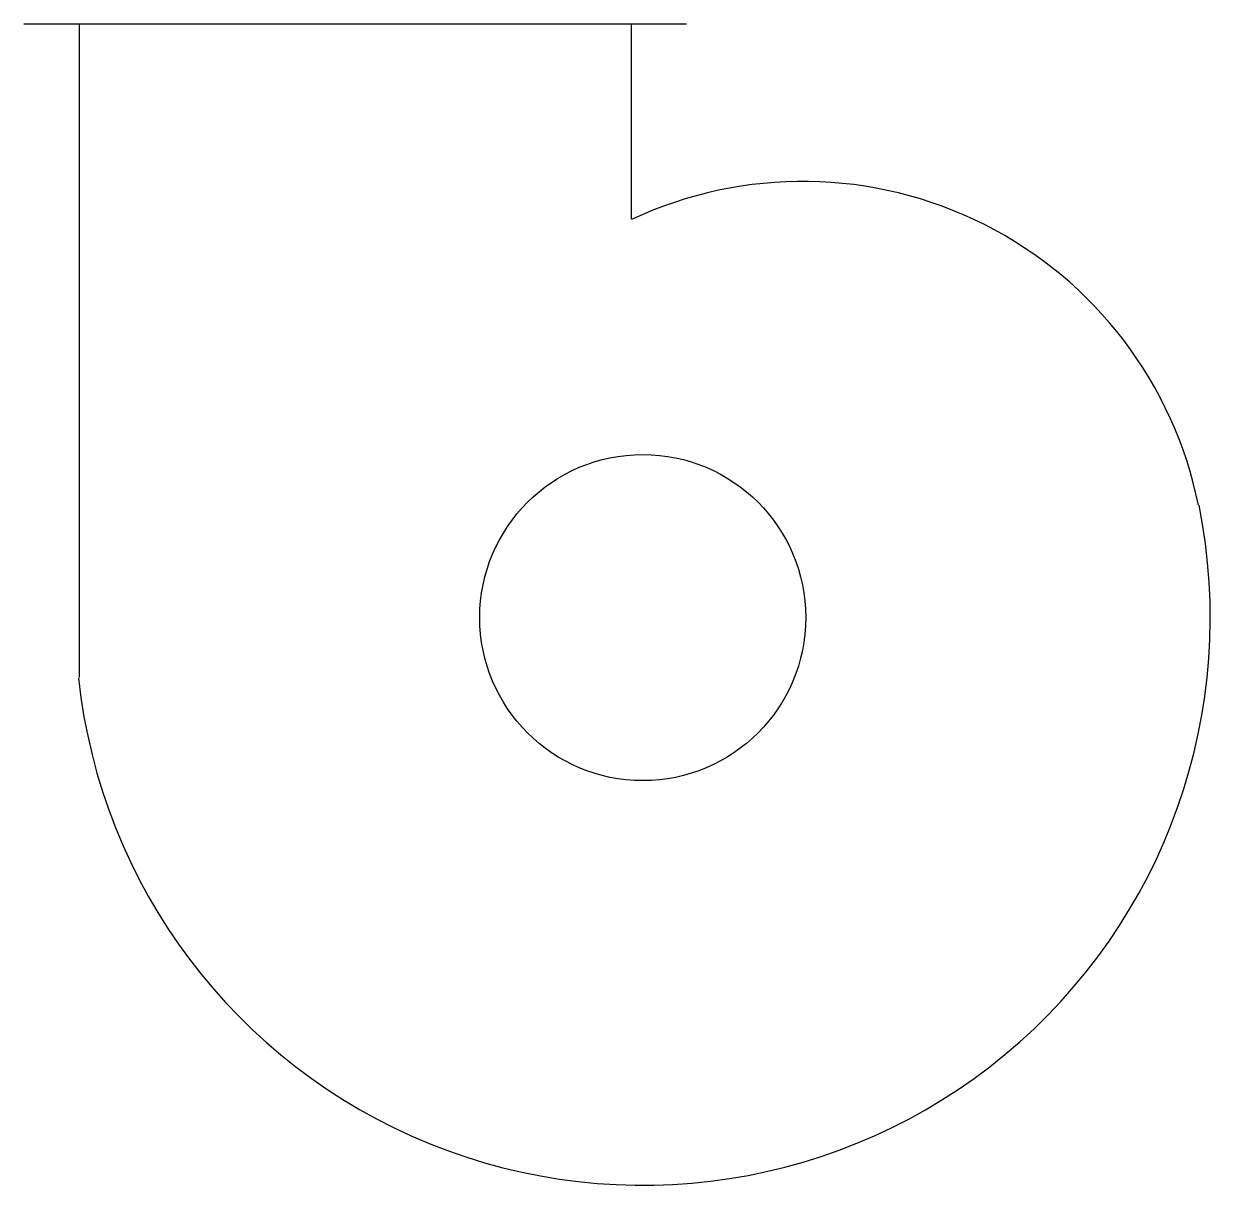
# Model space of a CAD drawing. Header units: metres. Extents: x -22071.6 to -22056.2, y -12296.4 to -12281.3.
import ezdxf

# ---------------------------------------------------------------- set-up
doc = ezdxf.new("R2010")
doc.units = ezdxf.units.M

msp = doc.modelspace()

# ---------------------------------------------------------------- linework, layer by layer
for p, q in [((-22071.63, -12281.32), (-22063.01, -12281.32)), ((-22070.91, -12281.32), (-22070.91, -12289.82)), ((-22063.73, -12281.32), (-22063.73, -12283.86))]:
    msp.add_line(p, q)
msp.add_circle((-22063.58, -12289.04), 2.12)
for centre, radius, start, end in [((-22061.5, -12288.62), 5.25, 11.43, 115.08), ((-22063.58, -12289.04), 7.38, 186.13, 11.43)]:
    msp.add_arc(centre, radius, start, end)

doc.saveas('drawing.dxf')
